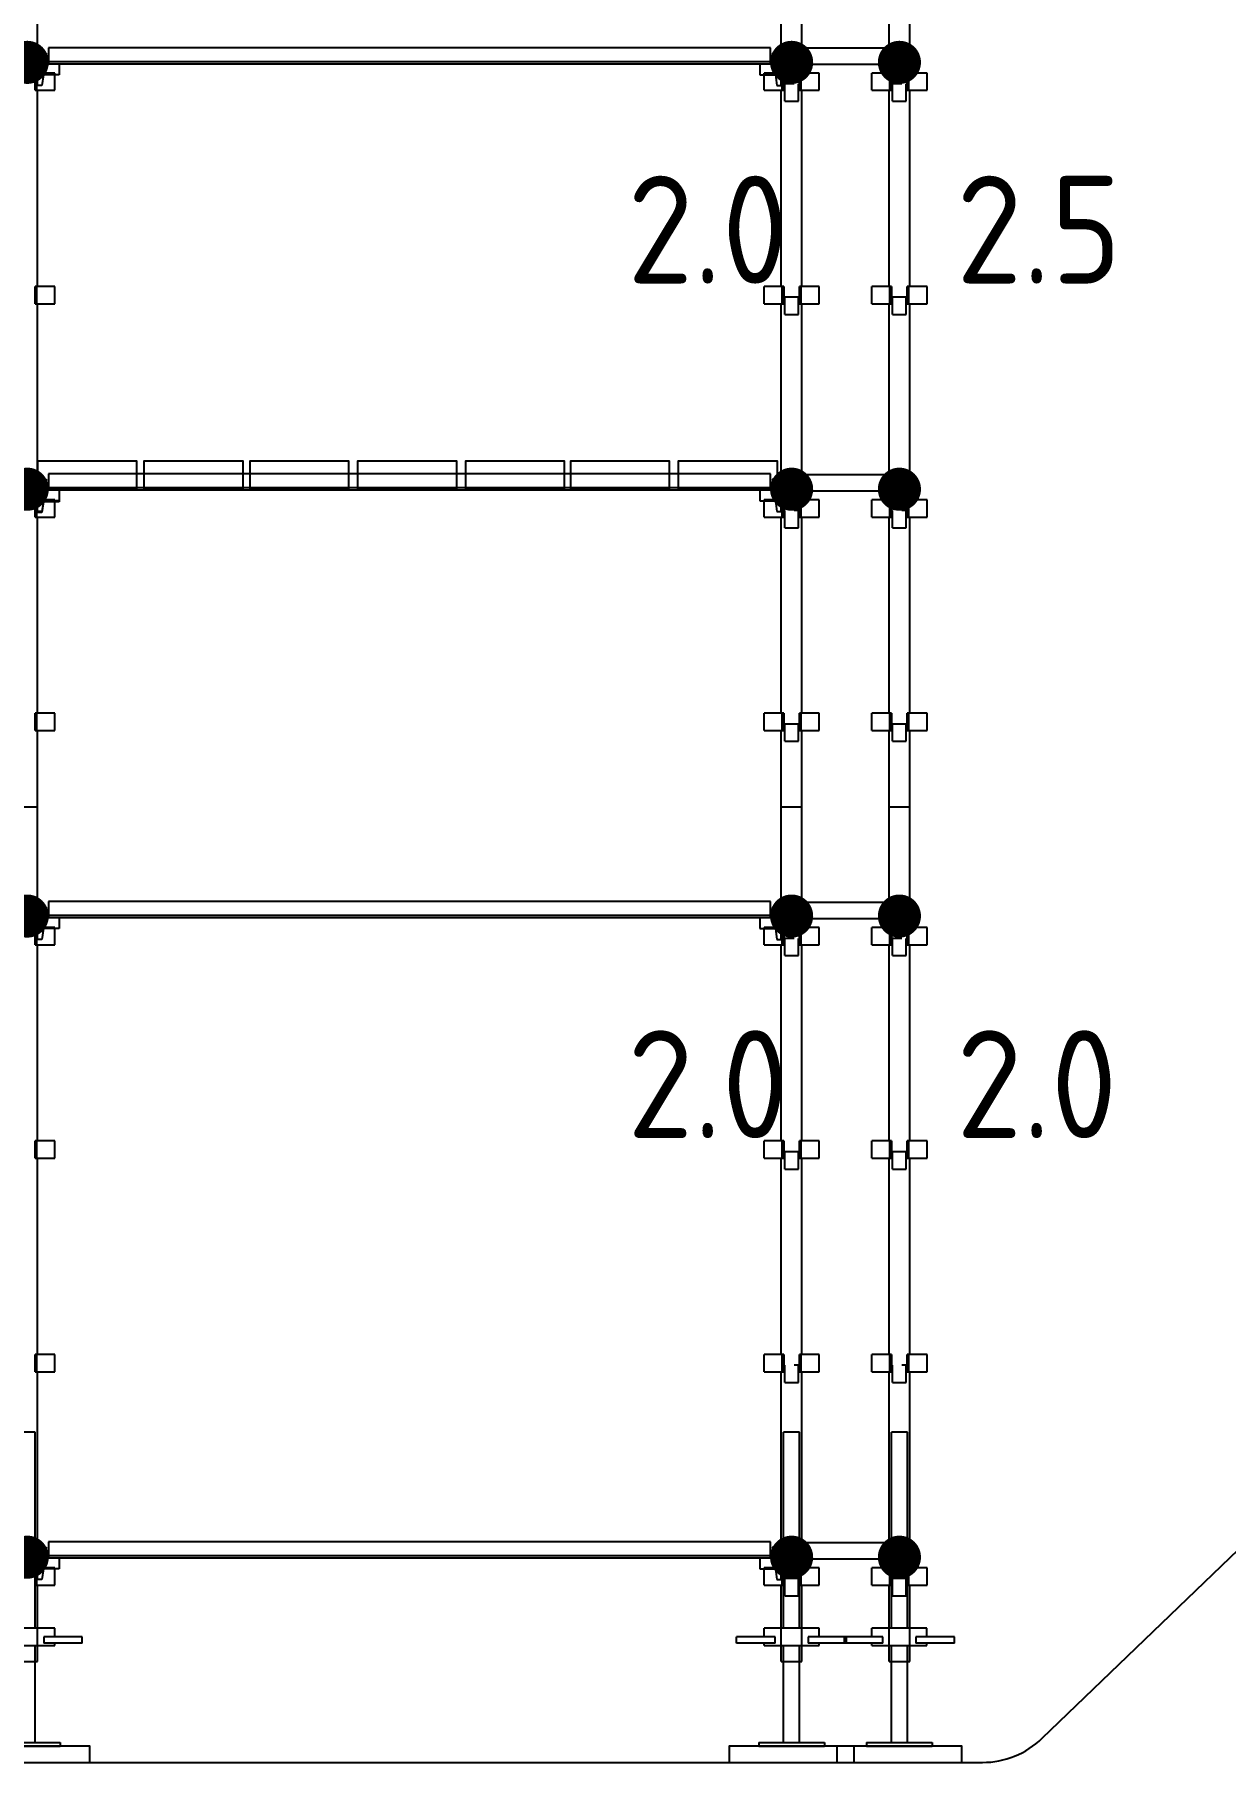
# Model space of a CAD drawing. Header units: millimetres. Extents: x 9116 to 195096, y -114281 to 55636.
# Drawn here: x 57530 to 60292, y -31768 to -27761 of the extents above; entities that cross this region are included whole.
import ezdxf
from ezdxf.enums import TextEntityAlignment as Align

# ---------------------------------------------------------------- set-up
doc = ezdxf.new("R2010")
doc.units = ezdxf.units.MM
doc.layers.get('0').update_dxf_attribs({"linetype": 'CONTINUOUS'})
doc.layers.add('Building', color=7, linetype='CONTINUOUS')
doc.layers.add('Scaffold', color=7, linetype='CONTINUOUS')
doc.styles.add('KwikScaf ISO', font='isocp.shx')

# ---------------------------------------------------------------- blocks, each defined once
blk = doc.blocks.new('2D Jack Adjustable Screw')
at = {"color": 0, "extrusion": (1, -1.83691e-16, 2.30446e-16)}
for p, q in [((-35, 151.5), (-20, 151.5)), ((-35, 62.25), (-35, 151.5)), ((-20, 62.25), (-20, 151.5)), ((-265.5, 100), (-273.5, 100)), ((-273.5, 100), (-273.5, -52)), ((-265.5, 100), (-265.5, -52)), ((-40, 87.75), (-35, 87.75)), ((-40, 87.75), (-40, 24)), ((-20, 87.75), (0, 87.75)), ((0, 24), (0, 87.75)), ((-265.5, 42.5), (-40, 42.5)), ((-35, 62.25), (-20, 62.25)), ((0, 42.5), (454.5, 42.5)), ((454.5, 24), (454.5, 42.5)), ((-265.5, 5.5), (-40, 5.5)), ((-40, 24), (-40, -39.75)), ((0, -39.75), (0, 24)), ((0, 5.5), (454.5, 5.5)), ((454.5, 5.5), (454.5, 24)), ((-40, -39.75), (-35, -39.75)), ((-20, -14.25), (-35, -14.25)), ((-35, -103.5), (-35, -14.25)), ((-20, -103.5), (-20, -14.25)), ((-20, -39.75), (0, -39.75)), ((-265.5, -52), (-273.5, -52)), ((-35, -103.5), (-20, -103.5))]:
    blk.add_line(p, q, dxfattribs=at)

msp = doc.modelspace()

# ---------------------------------------------------------------- linework, layer by layer
at = {"layer": 'Building'}
msp.add_line((51267.1, -31768), (59728.2, -31768), dxfattribs=at)
at = {"layer": 'Scaffold', "color": 5, "extrusion": (-1, 6.12323e-17, 0)}
for p, q in [((59511.7, -27849.7), (59511.7, -27394.7)), ((59559.7, -27849.7), (59559.7, -27394.7)), ((57537, -27849.7), (57537, -27569.7)), ((59261.7, -27849.7), (59261.7, -27569.7)), ((59309.7, -27849.7), (59309.7, -27569.7)), ((57531.2, -27889.7), (57531.2, -27849.7)), ((57534.9, -27849.7), (57531.2, -27849.7)), ((57572.6, -27849.7), (57534.9, -27849.7)), ((57534.9, -27889.7), (57534.9, -27849.7)), ((57577, -27849.7), (57572.6, -27849.7)), ((57577, -27889.7), (57577, -27849.7)), ((59226.2, -27849.7), (59221.7, -27849.7)), ((59221.7, -27889.7), (59221.7, -27849.7)), ((59263.8, -27849.7), (59226.2, -27849.7)), ((59263.8, -27889.7), (59263.8, -27849.7)), ((59267.6, -27849.7), (59263.8, -27849.7)), ((59267.6, -27849.7), (59267.6, -27889.7)), ((59303.9, -27889.7), (59303.9, -27849.7)), ((59307.6, -27849.7), (59303.9, -27849.7)), ((59345.3, -27849.7), (59307.6, -27849.7)), ((59307.6, -27889.7), (59307.6, -27849.7)), ((59349.7, -27849.7), (59345.3, -27849.7)), ((59349.7, -27889.7), (59349.7, -27849.7)), ((59476.2, -27849.7), (59471.7, -27849.7)), ((59471.7, -27889.7), (59471.7, -27849.7)), ((59513.8, -27849.7), (59476.2, -27849.7)), ((59513.8, -27889.7), (59513.8, -27849.7)), ((59517.6, -27849.7), (59513.8, -27849.7)), ((59517.6, -27849.7), (59517.6, -27889.7)), ((59553.9, -27889.7), (59553.9, -27849.7)), ((59557.6, -27849.7), (59553.9, -27849.7)), ((59595.3, -27849.7), (59557.6, -27849.7)), ((59557.6, -27889.7), (59557.6, -27849.7)), ((59599.7, -27849.7), (59595.3, -27849.7)), ((59599.7, -27889.7), (59599.7, -27849.7)), ((57531.2, -27889.7), (57534.9, -27889.7)), ((57534.9, -27889.7), (57572.6, -27889.7)), ((57537, -28344.7), (57537, -27889.7)), ((57572.6, -27889.7), (57577, -27889.7)), ((59221.7, -27889.7), (59226.2, -27889.7)), ((59226.2, -27889.7), (59263.8, -27889.7)), ((59261.7, -28344.7), (59261.7, -27889.7)), ((59263.8, -27889.7), (59267.6, -27889.7)), ((59279.9, -27874.7), (59270, -27874.7)), ((59270, -27914.7), (59270, -27874.7)), ((59291.5, -27874.7), (59279.9, -27874.7)), ((59301.4, -27914.7), (59301.4, -27874.7)), ((59303.9, -27889.7), (59307.6, -27889.7)), ((59307.6, -27889.7), (59345.3, -27889.7)), ((59309.7, -28344.7), (59309.7, -27889.7)), ((59345.3, -27889.7), (59349.7, -27889.7)), ((59471.7, -27889.7), (59476.2, -27889.7)), ((59476.2, -27889.7), (59513.8, -27889.7)), ((59511.7, -28344.7), (59511.7, -27889.7)), ((59513.8, -27889.7), (59517.6, -27889.7)), ((59529.9, -27874.7), (59520, -27874.7)), ((59520, -27914.7), (59520, -27874.7)), ((59541.5, -27874.7), (59529.9, -27874.7)), ((59551.4, -27914.7), (59551.4, -27874.7)), ((59553.9, -27889.7), (59557.6, -27889.7)), ((59557.6, -27889.7), (59595.3, -27889.7)), ((59559.7, -28344.7), (59559.7, -27889.7)), ((59595.3, -27889.7), (59599.7, -27889.7)), ((59270, -27914.7), (59279.9, -27914.7)), ((59279.9, -27914.7), (59291.5, -27914.7)), ((59291.5, -27914.7), (59301.4, -27914.7)), ((59520, -27914.7), (59529.9, -27914.7)), ((59529.9, -27914.7), (59541.5, -27914.7)), ((59541.5, -27914.7), (59551.4, -27914.7)), ((57531.2, -28384.7), (57531.2, -28344.7)), ((57534.9, -28344.7), (57531.2, -28344.7)), ((57572.6, -28344.7), (57534.9, -28344.7)), ((57534.9, -28384.7), (57534.9, -28344.7)), ((57577, -28344.7), (57572.6, -28344.7)), ((57577, -28384.7), (57577, -28344.7)), ((59226.2, -28344.7), (59221.7, -28344.7)), ((59221.7, -28384.7), (59221.7, -28344.7)), ((59263.8, -28344.7), (59226.2, -28344.7)), ((59263.8, -28384.7), (59263.8, -28344.7)), ((59267.6, -28344.7), (59263.8, -28344.7)), ((59267.6, -28344.7), (59267.6, -28384.7)), ((59270, -28409.7), (59270, -28369.7)), ((59279.9, -28369.7), (59270, -28369.7)), ((59291.5, -28369.7), (59279.9, -28369.7)), ((59301.4, -28369.7), (59291.5, -28369.7)), ((59301.4, -28409.7), (59301.4, -28369.7)), ((59303.9, -28384.7), (59303.9, -28344.7)), ((59307.6, -28344.7), (59303.9, -28344.7)), ((59345.3, -28344.7), (59307.6, -28344.7)), ((59307.6, -28384.7), (59307.6, -28344.7)), ((59349.7, -28344.7), (59345.3, -28344.7)), ((59349.7, -28384.7), (59349.7, -28344.7)), ((59476.2, -28344.7), (59471.7, -28344.7)), ((59471.7, -28384.7), (59471.7, -28344.7)), ((59513.8, -28344.7), (59476.2, -28344.7)), ((59513.8, -28384.7), (59513.8, -28344.7)), ((59517.6, -28344.7), (59513.8, -28344.7)), ((59517.6, -28344.7), (59517.6, -28384.7)), ((59520, -28409.7), (59520, -28369.7)), ((59529.9, -28369.7), (59520, -28369.7)), ((59541.5, -28369.7), (59529.9, -28369.7)), ((59551.4, -28369.7), (59541.5, -28369.7)), ((59551.4, -28409.7), (59551.4, -28369.7)), ((59553.9, -28384.7), (59553.9, -28344.7)), ((59557.6, -28344.7), (59553.9, -28344.7)), ((59595.3, -28344.7), (59557.6, -28344.7)), ((59557.6, -28384.7), (59557.6, -28344.7)), ((59599.7, -28344.7), (59595.3, -28344.7)), ((59599.7, -28384.7), (59599.7, -28344.7)), ((57531.2, -28384.7), (57534.9, -28384.7)), ((57534.9, -28384.7), (57572.6, -28384.7)), ((57537, -28839.7), (57537, -28384.7)), ((57572.6, -28384.7), (57577, -28384.7)), ((59221.7, -28384.7), (59226.2, -28384.7)), ((59226.2, -28384.7), (59263.8, -28384.7)), ((59261.7, -28839.7), (59261.7, -28384.7)), ((59263.8, -28384.7), (59267.6, -28384.7)), ((59270, -28409.7), (59279.9, -28409.7)), ((59279.9, -28409.7), (59291.5, -28409.7)), ((59291.5, -28409.7), (59301.4, -28409.7)), ((59303.9, -28384.7), (59307.6, -28384.7)), ((59307.6, -28384.7), (59345.3, -28384.7)), ((59309.7, -28839.7), (59309.7, -28384.7)), ((59345.3, -28384.7), (59349.7, -28384.7)), ((59471.7, -28384.7), (59476.2, -28384.7)), ((59476.2, -28384.7), (59513.8, -28384.7)), ((59511.7, -28839.7), (59511.7, -28384.7)), ((59513.8, -28384.7), (59517.6, -28384.7)), ((59520, -28409.7), (59529.9, -28409.7)), ((59529.9, -28409.7), (59541.5, -28409.7)), ((59541.5, -28409.7), (59551.4, -28409.7)), ((59553.9, -28384.7), (59557.6, -28384.7)), ((59557.6, -28384.7), (59595.3, -28384.7)), ((59559.7, -28839.7), (59559.7, -28384.7)), ((59595.3, -28384.7), (59599.7, -28384.7)), ((57531.2, -28879.7), (57531.2, -28839.7)), ((57534.9, -28839.7), (57531.2, -28839.7)), ((57572.6, -28839.7), (57534.9, -28839.7)), ((57534.9, -28879.7), (57534.9, -28839.7)), ((57577, -28839.7), (57572.6, -28839.7)), ((57577, -28879.7), (57577, -28839.7)), ((59226.2, -28839.7), (59221.7, -28839.7)), ((59221.7, -28879.7), (59221.7, -28839.7)), ((59263.8, -28839.7), (59226.2, -28839.7)), ((59263.8, -28879.7), (59263.8, -28839.7)), ((59267.6, -28839.7), (59263.8, -28839.7)), ((59267.6, -28839.7), (59267.6, -28879.7)), ((59303.9, -28879.7), (59303.9, -28839.7)), ((59307.6, -28839.7), (59303.9, -28839.7)), ((59345.3, -28839.7), (59307.6, -28839.7)), ((59307.6, -28879.7), (59307.6, -28839.7)), ((59349.7, -28839.7), (59345.3, -28839.7)), ((59349.7, -28879.7), (59349.7, -28839.7)), ((59476.2, -28839.7), (59471.7, -28839.7)), ((59471.7, -28879.7), (59471.7, -28839.7)), ((59513.8, -28839.7), (59476.2, -28839.7)), ((59513.8, -28879.7), (59513.8, -28839.7)), ((59517.6, -28839.7), (59513.8, -28839.7)), ((59517.6, -28839.7), (59517.6, -28879.7)), ((59553.9, -28879.7), (59553.9, -28839.7)), ((59557.6, -28839.7), (59553.9, -28839.7)), ((59595.3, -28839.7), (59557.6, -28839.7)), ((59557.6, -28879.7), (59557.6, -28839.7)), ((59599.7, -28839.7), (59595.3, -28839.7)), ((59599.7, -28879.7), (59599.7, -28839.7)), ((57531.2, -28879.7), (57534.9, -28879.7)), ((57534.9, -28879.7), (57572.6, -28879.7)), ((57537, -29334.7), (57537, -28879.7)), ((57572.6, -28879.7), (57577, -28879.7)), ((59221.7, -28879.7), (59226.2, -28879.7)), ((59226.2, -28879.7), (59263.8, -28879.7)), ((59261.7, -29334.7), (59261.7, -28879.7)), ((59263.8, -28879.7), (59267.6, -28879.7)), ((59270, -28904.7), (59270, -28864.7)), ((59301.4, -28864.7), (59291.5, -28864.7)), ((59301.4, -28904.7), (59301.4, -28864.7)), ((59303.9, -28879.7), (59307.6, -28879.7)), ((59307.6, -28879.7), (59345.3, -28879.7)), ((59309.7, -29334.7), (59309.7, -28879.7)), ((59345.3, -28879.7), (59349.7, -28879.7)), ((59471.7, -28879.7), (59476.2, -28879.7)), ((59476.2, -28879.7), (59513.8, -28879.7)), ((59511.7, -29334.7), (59511.7, -28879.7)), ((59513.8, -28879.7), (59517.6, -28879.7)), ((59520, -28904.7), (59520, -28864.7)), ((59551.4, -28864.7), (59541.5, -28864.7)), ((59551.4, -28904.7), (59551.4, -28864.7)), ((59553.9, -28879.7), (59557.6, -28879.7)), ((59557.6, -28879.7), (59595.3, -28879.7)), ((59559.7, -29334.7), (59559.7, -28879.7)), ((59595.3, -28879.7), (59599.7, -28879.7)), ((59270, -28904.7), (59279.9, -28904.7)), ((59279.9, -28904.7), (59291.5, -28904.7)), ((59291.5, -28904.7), (59301.4, -28904.7)), ((59520, -28904.7), (59529.9, -28904.7)), ((59529.9, -28904.7), (59541.5, -28904.7)), ((59541.5, -28904.7), (59551.4, -28904.7)), ((57531.2, -29374.7), (57531.2, -29334.7)), ((57534.9, -29334.7), (57531.2, -29334.7)), ((57572.6, -29334.7), (57534.9, -29334.7)), ((57534.9, -29374.7), (57534.9, -29334.7)), ((57577, -29334.7), (57572.6, -29334.7)), ((57577, -29374.7), (57577, -29334.7)), ((59226.2, -29334.7), (59221.7, -29334.7)), ((59221.7, -29374.7), (59221.7, -29334.7)), ((59263.8, -29334.7), (59226.2, -29334.7)), ((59263.8, -29374.7), (59263.8, -29334.7)), ((59267.6, -29334.7), (59263.8, -29334.7)), ((59267.6, -29334.7), (59267.6, -29374.7)), ((59303.9, -29374.7), (59303.9, -29334.7)), ((59307.6, -29334.7), (59303.9, -29334.7)), ((59345.3, -29334.7), (59307.6, -29334.7)), ((59307.6, -29374.7), (59307.6, -29334.7)), ((59349.7, -29334.7), (59345.3, -29334.7)), ((59349.7, -29374.7), (59349.7, -29334.7)), ((59476.2, -29334.7), (59471.7, -29334.7)), ((59471.7, -29374.7), (59471.7, -29334.7)), ((59513.8, -29334.7), (59476.2, -29334.7)), ((59513.8, -29374.7), (59513.8, -29334.7)), ((59517.6, -29334.7), (59513.8, -29334.7)), ((59517.6, -29334.7), (59517.6, -29374.7)), ((59553.9, -29374.7), (59553.9, -29334.7)), ((59557.6, -29334.7), (59553.9, -29334.7)), ((59595.3, -29334.7), (59557.6, -29334.7)), ((59557.6, -29374.7), (59557.6, -29334.7)), ((59599.7, -29334.7), (59595.3, -29334.7)), ((59599.7, -29374.7), (59599.7, -29334.7)), ((57531.2, -29374.7), (57534.9, -29374.7)), ((57534.9, -29374.7), (57572.6, -29374.7)), ((57537, -29551.7), (57537, -29374.7)), ((57572.6, -29374.7), (57577, -29374.7)), ((59221.7, -29374.7), (59226.2, -29374.7)), ((59226.2, -29374.7), (59263.8, -29374.7)), ((59261.7, -29551.7), (59261.7, -29374.7)), ((59263.8, -29374.7), (59267.6, -29374.7)), ((59270, -29399.7), (59270, -29359.7)), ((59279.9, -29359.7), (59270, -29359.7)), ((59291.5, -29359.7), (59279.9, -29359.7)), ((59301.4, -29359.7), (59291.5, -29359.7)), ((59301.4, -29399.7), (59301.4, -29359.7)), ((59303.9, -29374.7), (59307.6, -29374.7)), ((59307.6, -29374.7), (59345.3, -29374.7)), ((59309.7, -29551.7), (59309.7, -29374.7)), ((59345.3, -29374.7), (59349.7, -29374.7)), ((59471.7, -29374.7), (59476.2, -29374.7)), ((59476.2, -29374.7), (59513.8, -29374.7)), ((59511.7, -29551.7), (59511.7, -29374.7)), ((59513.8, -29374.7), (59517.6, -29374.7)), ((59520, -29399.7), (59520, -29359.7)), ((59529.9, -29359.7), (59520, -29359.7)), ((59541.5, -29359.7), (59529.9, -29359.7)), ((59551.4, -29359.7), (59541.5, -29359.7)), ((59551.4, -29399.7), (59551.4, -29359.7)), ((59553.9, -29374.7), (59557.6, -29374.7)), ((59557.6, -29374.7), (59595.3, -29374.7)), ((59559.7, -29551.7), (59559.7, -29374.7)), ((59595.3, -29374.7), (59599.7, -29374.7)), ((59270, -29399.7), (59279.9, -29399.7)), ((59279.9, -29399.7), (59291.5, -29399.7)), ((59291.5, -29399.7), (59301.4, -29399.7)), ((59520, -29399.7), (59529.9, -29399.7)), ((59529.9, -29399.7), (59541.5, -29399.7)), ((59541.5, -29399.7), (59551.4, -29399.7)), ((57489, -29551.7), (57537, -29551.7)), ((57489, -29551.7), (57537, -29551.7)), ((57537, -29831.7), (57537, -29551.7)), ((59261.7, -29831.7), (59261.7, -29551.7)), ((59261.7, -29551.7), (59309.7, -29551.7)), ((59261.7, -29551.7), (59309.7, -29551.7)), ((59309.7, -29831.7), (59309.7, -29551.7)), ((59511.7, -29831.7), (59511.7, -29551.7)), ((59511.7, -29551.7), (59559.7, -29551.7)), ((59511.7, -29551.7), (59559.7, -29551.7)), ((59559.7, -29831.7), (59559.7, -29551.7)), ((57531.2, -29871.7), (57531.2, -29831.7)), ((57534.9, -29831.7), (57531.2, -29831.7)), ((57572.6, -29831.7), (57534.9, -29831.7)), ((57534.9, -29871.7), (57534.9, -29831.7)), ((57577, -29831.7), (57572.6, -29831.7)), ((57577, -29871.7), (57577, -29831.7)), ((59226.2, -29831.7), (59221.7, -29831.7)), ((59221.7, -29871.7), (59221.7, -29831.7)), ((59263.8, -29831.7), (59226.2, -29831.7)), ((59263.8, -29871.7), (59263.8, -29831.7)), ((59267.6, -29831.7), (59263.8, -29831.7)), ((59267.6, -29831.7), (59267.6, -29871.7)), ((59303.9, -29871.7), (59303.9, -29831.7)), ((59307.6, -29831.7), (59303.9, -29831.7)), ((59345.3, -29831.7), (59307.6, -29831.7)), ((59307.6, -29871.7), (59307.6, -29831.7)), ((59349.7, -29831.7), (59345.3, -29831.7)), ((59349.7, -29871.7), (59349.7, -29831.7)), ((59476.2, -29831.7), (59471.7, -29831.7)), ((59471.7, -29871.7), (59471.7, -29831.7)), ((59513.8, -29831.7), (59476.2, -29831.7)), ((59513.8, -29871.7), (59513.8, -29831.7)), ((59517.6, -29831.7), (59513.8, -29831.7)), ((59517.6, -29831.7), (59517.6, -29871.7)), ((59553.9, -29871.7), (59553.9, -29831.7)), ((59557.6, -29831.7), (59553.9, -29831.7)), ((59595.3, -29831.7), (59557.6, -29831.7)), ((59557.6, -29871.7), (59557.6, -29831.7)), ((59599.7, -29831.7), (59595.3, -29831.7)), ((59599.7, -29871.7), (59599.7, -29831.7)), ((57531.2, -29871.7), (57534.9, -29871.7)), ((57534.9, -29871.7), (57572.6, -29871.7)), ((57537, -30326.7), (57537, -29871.7)), ((57572.6, -29871.7), (57577, -29871.7)), ((59221.7, -29871.7), (59226.2, -29871.7)), ((59226.2, -29871.7), (59263.8, -29871.7)), ((59261.7, -30326.7), (59261.7, -29871.7)), ((59263.8, -29871.7), (59267.6, -29871.7)), ((59279.9, -29856.7), (59270, -29856.7)), ((59270, -29896.7), (59270, -29856.7)), ((59291.5, -29856.7), (59279.9, -29856.7)), ((59301.4, -29896.7), (59301.4, -29856.7)), ((59303.9, -29871.7), (59307.6, -29871.7)), ((59307.6, -29871.7), (59345.3, -29871.7)), ((59309.7, -30326.7), (59309.7, -29871.7)), ((59345.3, -29871.7), (59349.7, -29871.7)), ((59471.7, -29871.7), (59476.2, -29871.7)), ((59476.2, -29871.7), (59513.8, -29871.7)), ((59511.7, -30326.7), (59511.7, -29871.7)), ((59513.8, -29871.7), (59517.6, -29871.7)), ((59529.9, -29856.7), (59520, -29856.7)), ((59520, -29896.7), (59520, -29856.7)), ((59541.5, -29856.7), (59529.9, -29856.7)), ((59551.4, -29896.7), (59551.4, -29856.7)), ((59553.9, -29871.7), (59557.6, -29871.7)), ((59557.6, -29871.7), (59595.3, -29871.7)), ((59559.7, -30326.7), (59559.7, -29871.7)), ((59595.3, -29871.7), (59599.7, -29871.7)), ((59270, -29896.7), (59279.9, -29896.7)), ((59279.9, -29896.7), (59291.5, -29896.7)), ((59291.5, -29896.7), (59301.4, -29896.7)), ((59520, -29896.7), (59529.9, -29896.7)), ((59529.9, -29896.7), (59541.5, -29896.7)), ((59541.5, -29896.7), (59551.4, -29896.7)), ((57531.2, -30366.7), (57531.2, -30326.7)), ((57534.9, -30326.7), (57531.2, -30326.7)), ((57572.6, -30326.7), (57534.9, -30326.7)), ((57534.9, -30366.7), (57534.9, -30326.7)), ((57577, -30326.7), (57572.6, -30326.7)), ((57577, -30366.7), (57577, -30326.7)), ((59226.2, -30326.7), (59221.7, -30326.7)), ((59221.7, -30366.7), (59221.7, -30326.7)), ((59263.8, -30326.7), (59226.2, -30326.7)), ((59263.8, -30366.7), (59263.8, -30326.7)), ((59267.6, -30326.7), (59263.8, -30326.7)), ((59267.6, -30326.7), (59267.6, -30366.7)), ((59303.9, -30366.7), (59303.9, -30326.7)), ((59307.6, -30326.7), (59303.9, -30326.7)), ((59345.3, -30326.7), (59307.6, -30326.7)), ((59307.6, -30366.7), (59307.6, -30326.7)), ((59349.7, -30326.7), (59345.3, -30326.7)), ((59349.7, -30366.7), (59349.7, -30326.7)), ((59476.2, -30326.7), (59471.7, -30326.7)), ((59471.7, -30366.7), (59471.7, -30326.7)), ((59513.8, -30326.7), (59476.2, -30326.7)), ((59513.8, -30366.7), (59513.8, -30326.7)), ((59517.6, -30326.7), (59513.8, -30326.7)), ((59517.6, -30326.7), (59517.6, -30366.7)), ((59553.9, -30366.7), (59553.9, -30326.7)), ((59557.6, -30326.7), (59553.9, -30326.7)), ((59595.3, -30326.7), (59557.6, -30326.7)), ((59557.6, -30366.7), (59557.6, -30326.7)), ((59599.7, -30326.7), (59595.3, -30326.7)), ((59599.7, -30366.7), (59599.7, -30326.7)), ((57531.2, -30366.7), (57534.9, -30366.7)), ((57534.9, -30366.7), (57572.6, -30366.7)), ((57537, -30821.7), (57537, -30366.7)), ((57572.6, -30366.7), (57577, -30366.7)), ((59221.7, -30366.7), (59226.2, -30366.7)), ((59226.2, -30366.7), (59263.8, -30366.7)), ((59261.7, -30821.7), (59261.7, -30366.7)), ((59263.8, -30366.7), (59267.6, -30366.7)), ((59270, -30391.7), (59270, -30351.7)), ((59279.9, -30351.7), (59270, -30351.7)), ((59291.5, -30351.7), (59279.9, -30351.7)), ((59301.4, -30351.7), (59291.5, -30351.7)), ((59301.4, -30391.7), (59301.4, -30351.7)), ((59303.9, -30366.7), (59307.6, -30366.7)), ((59307.6, -30366.7), (59345.3, -30366.7)), ((59309.7, -30821.7), (59309.7, -30366.7)), ((59345.3, -30366.7), (59349.7, -30366.7)), ((59471.7, -30366.7), (59476.2, -30366.7)), ((59476.2, -30366.7), (59513.8, -30366.7)), ((59511.7, -30821.7), (59511.7, -30366.7)), ((59513.8, -30366.7), (59517.6, -30366.7)), ((59520, -30391.7), (59520, -30351.7)), ((59529.9, -30351.7), (59520, -30351.7)), ((59541.5, -30351.7), (59529.9, -30351.7)), ((59551.4, -30351.7), (59541.5, -30351.7)), ((59551.4, -30391.7), (59551.4, -30351.7)), ((59553.9, -30366.7), (59557.6, -30366.7)), ((59557.6, -30366.7), (59595.3, -30366.7)), ((59559.7, -30821.7), (59559.7, -30366.7)), ((59595.3, -30366.7), (59599.7, -30366.7)), ((59270, -30391.7), (59279.9, -30391.7)), ((59279.9, -30391.7), (59291.5, -30391.7)), ((59291.5, -30391.7), (59301.4, -30391.7)), ((59520, -30391.7), (59529.9, -30391.7)), ((59529.9, -30391.7), (59541.5, -30391.7)), ((59541.5, -30391.7), (59551.4, -30391.7)), ((57531.2, -30861.7), (57531.2, -30821.7)), ((57534.9, -30821.7), (57531.2, -30821.7)), ((57572.6, -30821.7), (57534.9, -30821.7)), ((57534.9, -30861.7), (57534.9, -30821.7)), ((57577, -30821.7), (57572.6, -30821.7)), ((57577, -30861.7), (57577, -30821.7)), ((59226.2, -30821.7), (59221.7, -30821.7)), ((59221.7, -30861.7), (59221.7, -30821.7)), ((59263.8, -30821.7), (59226.2, -30821.7)), ((59263.8, -30861.7), (59263.8, -30821.7)), ((59267.6, -30821.7), (59263.8, -30821.7)), ((59267.6, -30821.7), (59267.6, -30861.7)), ((59270, -30886.7), (59270, -30846.7)), ((59301.4, -30846.7), (59291.5, -30846.7)), ((59301.4, -30886.7), (59301.4, -30846.7)), ((59303.9, -30861.7), (59303.9, -30821.7)), ((59307.6, -30821.7), (59303.9, -30821.7)), ((59345.3, -30821.7), (59307.6, -30821.7)), ((59307.6, -30861.7), (59307.6, -30821.7)), ((59349.7, -30821.7), (59345.3, -30821.7)), ((59349.7, -30861.7), (59349.7, -30821.7)), ((59476.2, -30821.7), (59471.7, -30821.7)), ((59471.7, -30861.7), (59471.7, -30821.7)), ((59513.8, -30821.7), (59476.2, -30821.7)), ((59513.8, -30861.7), (59513.8, -30821.7)), ((59517.6, -30821.7), (59513.8, -30821.7)), ((59517.6, -30821.7), (59517.6, -30861.7)), ((59520, -30886.7), (59520, -30846.7)), ((59551.4, -30846.7), (59541.5, -30846.7)), ((59551.4, -30886.7), (59551.4, -30846.7)), ((59553.9, -30861.7), (59553.9, -30821.7)), ((59557.6, -30821.7), (59553.9, -30821.7)), ((59595.3, -30821.7), (59557.6, -30821.7)), ((59557.6, -30861.7), (59557.6, -30821.7)), ((59599.7, -30821.7), (59595.3, -30821.7)), ((59599.7, -30861.7), (59599.7, -30821.7)), ((57531.2, -30861.7), (57534.9, -30861.7)), ((57534.9, -30861.7), (57572.6, -30861.7)), ((57537, -31316.7), (57537, -30861.7)), ((57572.6, -30861.7), (57577, -30861.7)), ((59221.7, -30861.7), (59226.2, -30861.7)), ((59226.2, -30861.7), (59263.8, -30861.7)), ((59261.7, -31316.7), (59261.7, -30861.7)), ((59263.8, -30861.7), (59267.6, -30861.7)), ((59270, -30886.7), (59279.9, -30886.7)), ((59279.9, -30886.7), (59291.5, -30886.7)), ((59291.5, -30886.7), (59301.4, -30886.7)), ((59303.9, -30861.7), (59307.6, -30861.7)), ((59307.6, -30861.7), (59345.3, -30861.7)), ((59309.7, -31316.7), (59309.7, -30861.7)), ((59345.3, -30861.7), (59349.7, -30861.7)), ((59471.7, -30861.7), (59476.2, -30861.7)), ((59476.2, -30861.7), (59513.8, -30861.7)), ((59511.7, -31316.7), (59511.7, -30861.7)), ((59513.8, -30861.7), (59517.6, -30861.7)), ((59520, -30886.7), (59529.9, -30886.7)), ((59529.9, -30886.7), (59541.5, -30886.7)), ((59541.5, -30886.7), (59551.4, -30886.7)), ((59553.9, -30861.7), (59557.6, -30861.7)), ((59557.6, -30861.7), (59595.3, -30861.7)), ((59559.7, -31316.7), (59559.7, -30861.7)), ((59595.3, -30861.7), (59599.7, -30861.7)), ((57531.2, -31356.7), (57531.2, -31316.7)), ((57534.9, -31316.7), (57531.2, -31316.7)), ((57572.6, -31316.7), (57534.9, -31316.7)), ((57534.9, -31356.7), (57534.9, -31316.7)), ((57577, -31316.7), (57572.6, -31316.7)), ((57577, -31356.7), (57577, -31316.7)), ((59226.2, -31316.7), (59221.7, -31316.7)), ((59221.7, -31356.7), (59221.7, -31316.7)), ((59263.8, -31316.7), (59226.2, -31316.7)), ((59263.8, -31356.7), (59263.8, -31316.7)), ((59267.6, -31316.7), (59263.8, -31316.7)), ((59267.6, -31316.7), (59267.6, -31356.7)), ((59303.9, -31356.7), (59303.9, -31316.7)), ((59307.6, -31316.7), (59303.9, -31316.7)), ((59345.3, -31316.7), (59307.6, -31316.7)), ((59307.6, -31356.7), (59307.6, -31316.7)), ((59349.7, -31316.7), (59345.3, -31316.7)), ((59349.7, -31356.7), (59349.7, -31316.7)), ((59476.2, -31316.7), (59471.7, -31316.7)), ((59471.7, -31356.7), (59471.7, -31316.7)), ((59513.8, -31316.7), (59476.2, -31316.7)), ((59513.8, -31356.7), (59513.8, -31316.7)), ((59517.6, -31316.7), (59513.8, -31316.7)), ((59517.6, -31316.7), (59517.6, -31356.7)), ((59553.9, -31356.7), (59553.9, -31316.7)), ((59557.6, -31316.7), (59553.9, -31316.7)), ((59595.3, -31316.7), (59557.6, -31316.7)), ((59557.6, -31356.7), (59557.6, -31316.7)), ((59599.7, -31316.7), (59595.3, -31316.7)), ((59599.7, -31356.7), (59599.7, -31316.7)), ((57531.2, -31356.7), (57534.9, -31356.7)), ((57534.9, -31356.7), (57572.6, -31356.7)), ((57537, -31533.7), (57537, -31356.7)), ((57572.6, -31356.7), (57577, -31356.7)), ((59221.7, -31356.7), (59226.2, -31356.7)), ((59226.2, -31356.7), (59263.8, -31356.7)), ((59261.7, -31533.7), (59261.7, -31356.7)), ((59263.8, -31356.7), (59267.6, -31356.7)), ((59270, -31381.7), (59270, -31341.7)), ((59279.9, -31341.7), (59270, -31341.7)), ((59291.5, -31341.7), (59279.9, -31341.7)), ((59301.4, -31341.7), (59291.5, -31341.7)), ((59301.4, -31381.7), (59301.4, -31341.7)), ((59303.9, -31356.7), (59307.6, -31356.7)), ((59307.6, -31356.7), (59345.3, -31356.7)), ((59309.7, -31533.7), (59309.7, -31356.7)), ((59345.3, -31356.7), (59349.7, -31356.7)), ((59471.7, -31356.7), (59476.2, -31356.7)), ((59476.2, -31356.7), (59513.8, -31356.7)), ((59511.7, -31533.7), (59511.7, -31356.7)), ((59513.8, -31356.7), (59517.6, -31356.7)), ((59520, -31381.7), (59520, -31341.7)), ((59529.9, -31341.7), (59520, -31341.7)), ((59541.5, -31341.7), (59529.9, -31341.7)), ((59551.4, -31341.7), (59541.5, -31341.7)), ((59551.4, -31381.7), (59551.4, -31341.7)), ((59553.9, -31356.7), (59557.6, -31356.7)), ((59557.6, -31356.7), (59595.3, -31356.7)), ((59559.7, -31533.7), (59559.7, -31356.7)), ((59595.3, -31356.7), (59599.7, -31356.7)), ((59270, -31381.7), (59279.9, -31381.7)), ((59279.9, -31381.7), (59291.5, -31381.7)), ((59291.5, -31381.7), (59301.4, -31381.7)), ((59520, -31381.7), (59529.9, -31381.7)), ((59529.9, -31381.7), (59541.5, -31381.7)), ((59541.5, -31381.7), (59551.4, -31381.7)), ((57489, -31533.7), (57537, -31533.7)), ((59261.7, -31533.7), (59309.7, -31533.7)), ((59511.7, -31533.7), (59559.7, -31533.7))]:
    msp.add_line(p, q, dxfattribs=at)
at = {"layer": 'Scaffold', "color": 2, "extrusion": (0, 1, -1.83691e-16)}
for p, q in [((57537, -27804), (57557, -27804)), ((57537, -27879), (57537, -27804)), ((57537, -27804), (57557, -27804)), ((57537, -27879), (57537, -27804)), ((57557, -27804), (57553.7, -27829)), ((57557, -27804), (57553.7, -27829)), ((59236.7, -27791), (57562, -27791)), ((57562, -27791), (57562, -27824)), ((57562, -27791), (57562, -27824)), ((59236.7, -27824), (59236.7, -27791)), ((59241.7, -27804), (59245.1, -27829)), ((59261.7, -27804), (59241.7, -27804)), ((59261.7, -27879), (59261.7, -27804)), ((57553.7, -27829), (57562, -27829)), ((57553.7, -27829), (57562, -27829)), ((59236.7, -27824), (57562, -27824)), ((57562, -27824), (57562, -27829)), ((57562, -27824), (57562, -27829)), ((59236.7, -27829), (57562, -27829)), ((57587, -27829), (57587, -27854)), ((57587, -27829), (57587, -27854)), ((59211.7, -27829), (59211.7, -27854)), ((59236.7, -27829), (59236.7, -27824)), ((59245.1, -27829), (59236.7, -27829)), ((57547, -27879), (57537, -27879)), ((57547, -27879), (57537, -27879)), ((57550.4, -27854), (57547, -27879)), ((57550.4, -27854), (57547, -27879)), ((57587, -27854), (57550.4, -27854)), ((57587, -27854), (57550.4, -27854)), ((59211.7, -27854), (59248.4, -27854)), ((59248.4, -27854), (59251.7, -27879)), ((59251.7, -27879), (59261.7, -27879)), ((57537, -28792), (57557, -28792)), ((57537, -28867), (57537, -28792)), ((57537, -28794), (57557, -28794)), ((57537, -28869), (57537, -28794)), ((57557, -28792), (57553.7, -28817)), ((57557, -28794), (57553.7, -28819)), ((59236.7, -28779), (57562, -28779)), ((57562, -28779), (57562, -28812)), ((57562, -28781), (57562, -28814)), ((59236.7, -28812), (57562, -28812)), ((57562, -28812), (57562, -28817)), ((59236.7, -28812), (59236.7, -28779)), ((59236.7, -28817), (59236.7, -28812)), ((59241.7, -28792), (59245.1, -28817)), ((59261.7, -28792), (59241.7, -28792)), ((59261.7, -28867), (59261.7, -28792)), ((57550.4, -28842), (57547, -28867)), ((57550.4, -28844), (57547, -28869)), ((57587, -28842), (57550.4, -28842)), ((57587, -28844), (57550.4, -28844)), ((57553.7, -28817), (57562, -28817)), ((57553.7, -28819), (57562, -28819)), ((57562, -28814), (57562, -28819)), ((59236.7, -28817), (57562, -28817)), ((57587, -28817), (57587, -28842)), ((57587, -28819), (57587, -28844)), ((59211.7, -28817), (59211.7, -28842)), ((59211.7, -28842), (59248.4, -28842)), ((59245.1, -28817), (59236.7, -28817)), ((59248.4, -28842), (59251.7, -28867)), ((57547, -28867), (57537, -28867)), ((57547, -28869), (57537, -28869)), ((59251.7, -28867), (59261.7, -28867)), ((59236.7, -29771), (57562, -29771)), ((57562, -29771), (57562, -29804)), ((57562, -29771), (57562, -29804)), ((59236.7, -29804), (59236.7, -29771)), ((57537, -29784), (57557, -29784)), ((57537, -29859), (57537, -29784)), ((57537, -29784), (57557, -29784)), ((57537, -29859), (57537, -29784)), ((57557, -29784), (57553.7, -29809)), ((57557, -29784), (57553.7, -29809)), ((57553.7, -29809), (57562, -29809)), ((57553.7, -29809), (57562, -29809)), ((59236.7, -29804), (57562, -29804)), ((57562, -29804), (57562, -29809)), ((57562, -29804), (57562, -29809)), ((59236.7, -29809), (57562, -29809)), ((57587, -29809), (57587, -29834)), ((57587, -29809), (57587, -29834)), ((59211.7, -29809), (59211.7, -29834)), ((59236.7, -29809), (59236.7, -29804)), ((59245.1, -29809), (59236.7, -29809)), ((59241.7, -29784), (59245.1, -29809)), ((59261.7, -29784), (59241.7, -29784)), ((59261.7, -29859), (59261.7, -29784)), ((57550.4, -29834), (57547, -29859)), ((57550.4, -29834), (57547, -29859)), ((57587, -29834), (57550.4, -29834)), ((57587, -29834), (57550.4, -29834)), ((59211.7, -29834), (59248.4, -29834)), ((59248.4, -29834), (59251.7, -29859)), ((57547, -29859), (57537, -29859)), ((57547, -29859), (57537, -29859)), ((59251.7, -29859), (59261.7, -29859)), ((59236.7, -31256), (57562, -31256)), ((57562, -31256), (57562, -31289)), ((59236.7, -31289), (59236.7, -31256)), ((57537, -31269), (57557, -31269)), ((57537, -31344), (57537, -31269)), ((57557, -31269), (57553.7, -31294)), ((57553.7, -31294), (57562, -31294)), ((59236.7, -31289), (57562, -31289)), ((57562, -31289), (57562, -31294)), ((59236.7, -31294), (57562, -31294)), ((57587, -31294), (57587, -31319)), ((59211.7, -31294), (59211.7, -31319)), ((59236.7, -31294), (59236.7, -31289)), ((59245.1, -31294), (59236.7, -31294)), ((59241.7, -31269), (59245.1, -31294)), ((59261.7, -31269), (59241.7, -31269)), ((59261.7, -31344), (59261.7, -31269)), ((57550.4, -31319), (57547, -31344)), ((57587, -31319), (57550.4, -31319)), ((59211.7, -31319), (59248.4, -31319)), ((59248.4, -31319), (59251.7, -31344)), ((57547, -31344), (57537, -31344)), ((59251.7, -31344), (59261.7, -31344))]:
    msp.add_line(p, q, dxfattribs=at)
at = {"layer": 'Scaffold', "color": 2}
for p, q in [((59309.7, -27791), (59510.7, -27791)), ((59309.7, -27829), (59510.7, -27829)), ((59309.7, -28781), (59510.7, -28781)), ((59309.7, -28819), (59510.7, -28819)), ((59309.7, -29773), (59510.7, -29773)), ((59309.7, -29811), (59510.7, -29811)), ((59309.7, -31258), (59510.7, -31258)), ((59309.7, -31296), (59510.7, -31296))]:
    msp.add_line(p, q, dxfattribs=at)
at = {"layer": 'Scaffold'}
msp.add_line((59866.9, -31712.1), (63888.3, -27841.2), dxfattribs=at)
at = {"layer": 'Scaffold', "color": 40, "const_width": 50}
for points in [[(57488, -27825, 1), (57538, -27825, 1)], [(59260.7, -27825, 1), (59310.7, -27825, 1)], [(59510.7, -27825, 1), (59560.7, -27825, 1)], [(57488, -28815, 1), (57538, -28815, 1)], [(59260.7, -28815, 1), (59310.7, -28815, 1)], [(59510.7, -28815, 1), (59560.7, -28815, 1)], [(57488, -29805, 1), (57538, -29805, 1)], [(59260.7, -29805, 1), (59310.7, -29805, 1)], [(59510.7, -29805, 1), (59560.7, -29805, 1)], [(57488, -31292, 1), (57538, -31292, 1)], [(59260.7, -31292, 1), (59310.7, -31292, 1)], [(59510.7, -31292, 1), (59560.7, -31292, 1)]]:
    msp.add_lwpolyline(points, format="xyb", close=True, dxfattribs=at)
at = {"layer": 'Scaffold', "color": 20}
for points in [[(57537, -28814), (57767, -28814), (57767, -28750), (57537, -28750)], [(57783.5, -28814), (58013.5, -28814), (58013.5, -28750), (57783.5, -28750)], [(58028.9, -28814), (58258.9, -28814), (58258.9, -28750), (58028.9, -28750)], [(58279.2, -28814), (58509.2, -28814), (58509.2, -28750), (58279.2, -28750)], [(58529, -28814), (58759, -28814), (58759, -28750), (58529, -28750)], [(58772.8, -28814), (59002.8, -28814), (59002.8, -28750), (58772.8, -28750)], [(59022.6, -28814), (59252.6, -28814), (59252.6, -28750), (59022.6, -28750)]]:
    msp.add_lwpolyline(points, close=True, dxfattribs=at)
at = {"layer": 'Scaffold', "color": 200}
for points in [[(57368, -31768), (57658, -31768), (57658, -31730), (57368, -31730)], [(59140.7, -31768), (59430.7, -31768), (59430.7, -31730), (59140.7, -31730)], [(59390.7, -31768), (59680.7, -31768), (59680.7, -31730), (59390.7, -31730)]]:
    msp.add_lwpolyline(points, close=True, dxfattribs=at)
at = {"layer": 'Scaffold'}
msp.add_arc((59728.2, -31568), 200, 270, 313.9078, dxfattribs=at)

# ---------------------------------------------------------------- block references
at = {"layer": 'Scaffold', "color": 190, "rotation": 90}
for p in [(57537, -31456.5), (59309.7, -31456.5), (59559.7, -31456.5)]:
    msp.add_blockref('2D Jack Adjustable Screw', p, dxfattribs=at)

# ---------------------------------------------------------------- texts
at = {"layer": 'Scaffold', "color": 7, "style": 'KwikScaf ISO'}
for s, p in [('  2.0  ', (58618.8, -28213)), ('  2.5  ', (59381.7, -28213)), ('  2.0  ', (58618.8, -30195)), ('  2.0  ', (59381.7, -30195))]:
    msp.add_text(s, height=250, dxfattribs=at).set_placement(p, align=Align.MIDDLE_LEFT)

doc.saveas('drawing.dxf')
